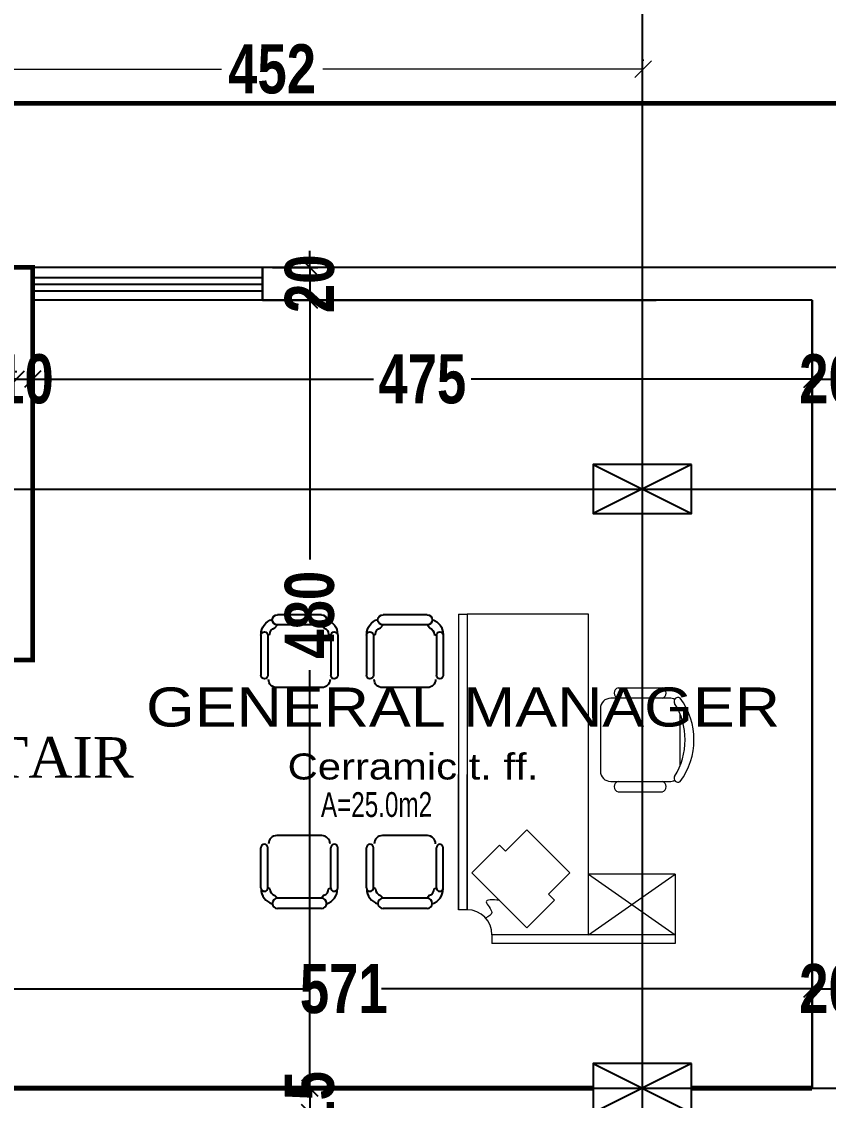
# Model space of a CAD drawing. Extents: x 285329 to 658348, y -83126 to -16980.
# Drawn here: x 337787 to 338279, y -39831 to -39173 of the extents above; entities that cross this region are included whole.
import ezdxf

# ---------------------------------------------------------------- set-up
doc = ezdxf.new("R2010")
doc.units = 0
doc.layers.get('0').update_dxf_attribs({"linetype": 'CONTINUOUS'})
doc.layers.get('DEFPOINTS').update_dxf_attribs({"color": 9, "linetype": 'CONTINUOUS'})
for name, color, linetype, lineweight in [('A-text finishing', 6, 'CONTINUOUS', 13), ('A-text function', 30, 'CONTINUOUS', 20), ('FUR', 121, 'CONTINUOUS', 15), ('VIS', 8, 'CONTINUOUS', 18)]:
    doc.layers.add(name, color=color, linetype=linetype, lineweight=lineweight)
for name, color, linetype in [('AXIS', 1, 'CONTINUOUS'), ('COLUMN', 5, 'CONTINUOUS'), ('DOOR', 4, 'CONTINUOUS'), ('FURNITURE', 4, 'CONTINUOUS'), ('TEXT', 3, 'CONTINUOUS'), ('WALL', 7, 'CONTINUOUS')]:
    doc.layers.add(name, color=color, linetype=linetype)
doc.styles.add('ARIAL', font='BOD_CB.TTF', dxfattribs={"width": 1.2})
doc.styles.add('CITYBLUEPRINT', font='cityb___.ttf', dxfattribs={"width": 0.8})
doc.styles.get("Standard").update_dxf_attribs({"font": 'sanss___.ttf', "height": 15})
doc.styles.add('style2', font='romantic.ttf', dxfattribs={"height": 50})
doc.dimstyles.new('50', dxfattribs={"dimtxt": 30, "dimasz": 10, "dimexe": 5, "dimexo": 6, "dimgap": 5, "dimtad": 0, "dimdec": 0, "dimdsep": 46, "dimtxsty": 'CITYBLUEPRINT', "dimblk1": 'OBLIQUE', "dimblk2": 'OBLIQUE', "dimsah": 1, "dimcen": 0.05, "dimdle": 0.03, "dimclre": 22, "dimclrt": 7, "dimadec": 0, "dimazin": 0, "dimtfac": 1, "dimtdec": 0, "dimtix": 1, "dimtmove": 0, "dimatfit": 3, "dimldrblk": 'OBLIQUE', "dimfxl": 1, "dimtolj": 1, "dimtzin": 0, "dimarcsym": 0})

# ---------------------------------------------------------------- blocks, each defined once
blk = doc.blocks.new('site77')
at = {"layer": 'WALL', "linetype": 'Continuous', "const_width": 3}
blk.add_lwpolyline([(159633.42, -32835.69), (157318.42, -32835.69), (157318.42, -36546.69), (159235.42, -36546.69)], dxfattribs=at)
blk = doc.blocks.new('COLUMN')
at = {"layer": 'AXIS'}
for p, q in [((236924.7, -9644.26), (236984.7, -9674.26)), ((236984.7, -9644.26), (236924.7, -9674.26))]:
    blk.add_line(p, q, dxfattribs=at)
at = {"layer": 'COLUMN'}
blk.add_lwpolyline([(236924.7, -9644.26), (236984.7, -9644.26), (236984.7, -9674.26), (236924.7, -9674.26)], close=True, dxfattribs=at)
blk = doc.blocks.new('_Oblique')
at = {"color": 0, "lineweight": -2}
blk.add_line((-0.5, -0.5), (0.5, 0.5), dxfattribs=at)
blk = doc.blocks.new('*D2204')
at = {"layer": 'DEFPOINTS', "color": 0, "linetype": 'Continuous', "lineweight": 5, "transparency": 16777216}
for p in [(328671.29, -10833.2), (329123.76, -10833.2), (329123.76, -10833.2)]:
    blk.add_point(p, dxfattribs=at)
at = {"layer": 'VIS', "color": 22, "linetype": 'Continuous', "lineweight": -2, "transparency": 16777216}
for p, q in [((328671.29, -10827.2), (328671.29, -10828.2)), ((329123.76, -10827.2), (329123.76, -10828.2))]:
    blk.add_line(p, q, dxfattribs=at)
at = {"layer": 'VIS', "color": 24, "linetype": 'Continuous', "lineweight": -2, "transparency": 16777216}
for p, q in [((328671.26, -10833.2), (328866.66, -10833.2)), ((329123.79, -10833.2), (328928.39, -10833.2))]:
    blk.add_line(p, q, dxfattribs=at)
at = {"layer": 'VIS', "color": 24, "linetype": 'Continuous', "lineweight": -2, "transparency": 16777216, "xscale": 10, "yscale": 10, "zscale": 10, "rotation": 180}
blk.add_blockref('_Oblique', (328671.29, -10833.2), dxfattribs=at)
at = {"layer": 'VIS', "color": 24, "linetype": 'Continuous', "lineweight": -2, "transparency": 16777216, "xscale": 10, "yscale": 10, "zscale": 10}
blk.add_blockref('_Oblique', (329123.76, -10833.2), dxfattribs=at)
at = {"layer": 'VIS', "color": 30, "linetype": 'Continuous', "lineweight": 5, "transparency": 16777216, "insert": (328897.52, -10833.2), "char_height": 30, "attachment_point": 5, "style": 'CITYBLUEPRINT'}
blk.add_mtext('\\A1;452', dxfattribs=at)
blk = doc.blocks.new('CHAIREX')
for p, q in [((7.44, 23), (-7.44, 23)), ((-12, 20), (-12, 3)), ((12, 3), (12, 20)), ((-15, 5.12), (-15, 17.88)), ((15, 5.12), (15, 17.88)), ((-9, 0), (9, 0))]:
    blk.add_line(p, q)
for centre, radius, start, end in [((0, 7), 20, 53.1301, 126.8699), ((-11.12, 22.34), 1.1, 143.3099, 302.0274), ((0, 4.82), 19.64, 57.5758, 122.4242), ((11.12, 22.34), 1.1, 237.9726, 36.6901), ((-13.5, 17.44), 1.56, 16.2602, 163.7398), ((-9, 20), 3, 152.4156, 180), ((9, 20), 3, 0, 27.5844), ((13.5, 17.44), 1.56, 16.2602, 163.7398), ((-13.5, 5.56), 1.56, 196.2602, 343.7398), ((13.5, 5.56), 1.56, 196.2602, 343.7398), ((-9, 3), 3, 180, 270), ((9, 3), 3, 270, 360)]:
    blk.add_arc(centre, radius, start, end)
at = {"flags": 1}
for tag, p in [('TYPE', (-15, -12)), ('MANUF', (-15, -21.71)), ('MODEL', (-15, -31.43)), ('COST', (-15, -41.14)), ('PURCHDT', (-15, -50.86)), ('BARCODE', (-15, -60.57)), ('LOCATION', (-15, -70.29))]:
    blk.add_attdef(tag, p, '', height=6, dxfattribs=at)
blk = doc.blocks.new('RRR')
at = {"layer": 'FUR', "ltscale": 0.5}
for p, q in [((256.0215, -108.8454), (256.0677, -108.8454)), ((256.0215, -108.8454), (256.0215, -110.425)), ((256.7156, -108.8454), (256.0677, -108.8454)), ((256.7156, -110.2337), (256.7156, -108.8454)), ((256.0677, -110.425), (256.0677, -109.7015)), ((256.24, -110.079), (256.2728, -110.1117)), ((256.7156, -110.5576), (256.7156, -110.2337)), ((257.1783, -110.2337), (256.7156, -110.2337)), ((256.7156, -110.5576), (257.1783, -110.2337)), ((256.7156, -110.2337), (257.1783, -110.5576)), ((257.1783, -110.2337), (257.1783, -110.6039)), ((256.5345, -110.3735), (256.5018, -110.3407)), ((256.0677, -110.425), (256.0215, -110.425)), ((256.2003, -110.5576), (256.2003, -110.6039)), ((257.1783, -110.5576), (256.2003, -110.5576)), ((257.1783, -110.6039), (256.2003, -110.6039))]:
    blk.add_line(p, q, dxfattribs=at)
for points in [[(256.0677, -108.8454), (256.0677, -110.425)], [(256.0215, -110.425), (256.0215, -109.7015)], [(256.5018, -110.3407), (256.6163, -110.2262), (256.3873, -109.9972), (256.2728, -110.1117)], [(256.24, -110.079), (256.0928, -110.2262), (256.3873, -110.5207), (256.5345, -110.3735)]]:
    blk.add_lwpolyline(points, dxfattribs=at)
blk.add_arc((256.067, -110.5576), 0.1333, 0, 89.70027, dxfattribs=at)
blk.add_open_spline([(256.24, -110.3735), (256.2041, -110.371), (256.1357, -110.3662), (256.2215, -110.4395), (256.1823, -110.4604), (256.1665, -110.4689)], degree=3, knots=[0, 0, 0, 0, 0.0773435, 0.1471694, 0.1944451, 0.1944451, 0.1944451, 0.1944451], dxfattribs=at)
at = {"layer": 'FUR', "ltscale": 0.5, "xscale": 0.0185096046260441, "yscale": 0.0185096046260441, "zscale": 0.0205662067960441, "rotation": 270}
blk.add_blockref('CHAIREX', (256.7789, -109.5171), dxfattribs=at)
blk = doc.blocks.new('SOFA-S1')
for p, q in [((-0.1831, 0.3426), (0.1406, 0.3426)), ((-0.2004, 0.2461), (-0.1831, 0.2676)), ((-0.1831, 0.2676), (0.1406, 0.2676)), ((0.1594, 0.2465), (0.1406, 0.2676)), ((-0.301, 0.1919), (-0.301, -0.1026)), ((-0.2349, 0.1986), (-0.251, 0.1919)), ((-0.251, 0.1919), (-0.251, -0.1026)), ((0.1951, 0.1986), (0.2111, 0.1919)), ((0.2111, 0.1919), (0.2111, -0.1026)), ((0.2611, 0.1919), (0.2611, -0.1026)), ((-0.1849, -0.1914), (0.1451, -0.1914))]:
    blk.add_line(p, q)
for centre, radius, start, end in [((-0.1831, 0.3051), 0.0375, 90, 270), ((0.1406, 0.3051), 0.0375, 270, 90), ((-0.1849, 0.1986), 0.115, 108.00437, 180), ((-0.1849, 0.1986), 0.05, 108.00437, 180), ((0.1451, 0.1986), 0.05, 0, 73.37756), ((0.1451, 0.1986), 0.115, 0, 73.37756), ((-0.276, 0.1919), 0.025, 0, 180), ((0.2361, 0.1919), 0.025, 0, 180), ((-0.276, -0.1026), 0.025, 180, 0), ((-0.1849, -0.1314), 0.06, 180, 270), ((0.1451, -0.1314), 0.06, 270, 0), ((0.2361, -0.1026), 0.025, 180, 0)]:
    blk.add_arc(centre, radius, start, end)
blk = doc.blocks.new('*D2265')
at = {"layer": 'DEFPOINTS', "color": 0, "linetype": 'Continuous', "lineweight": 5, "transparency": 16777216}
for p in [(337934.25, -39323.08), (337934.25, -39343.08), (337963, -39343.08)]:
    blk.add_point(p, dxfattribs=at)
at = {"layer": 'VIS', "color": 0, "linetype": 'Continuous', "lineweight": -2, "transparency": 16777216}
for p, q in [((337963, -39323.08), (337963, -39313.08)), ((337963, -39323.08), (337963, -39343.08)), ((337963, -39343.08), (337963, -39353.08))]:
    blk.add_line(p, q, dxfattribs=at)
at = {"layer": 'VIS', "color": 22, "linetype": 'Continuous', "lineweight": -2, "transparency": 16777216}
for p, q in [((337940.25, -39323.08), (337968, -39323.08)), ((337940.25, -39343.08), (337968, -39343.08))]:
    blk.add_line(p, q, dxfattribs=at)
at = {"layer": 'VIS', "color": 0, "linetype": 'Continuous', "lineweight": -2, "transparency": 16777216, "xscale": 10, "yscale": 10, "zscale": 10}
for p, rotation in [((337963, -39323.08), 270), ((337963, -39343.08), 90)]:
    blk.add_blockref('_Oblique', p, dxfattribs=dict(at, rotation=rotation))
at = {"layer": 'VIS', "color": 7, "linetype": 'Continuous', "lineweight": 5, "transparency": 16777216, "insert": (337963, -39333.08), "char_height": 30, "attachment_point": 5, "rotation": 90, "style": 'CITYBLUEPRINT'}
blk.add_mtext('\\A1;20', dxfattribs=at)
blk = doc.blocks.new('*D2266')
at = {"layer": 'DEFPOINTS', "color": 0, "linetype": 'Continuous', "lineweight": 5, "transparency": 16777216}
for p in [(337934.25, -39343.08), (337963, -39823.54), (337963, -39823.54)]:
    blk.add_point(p, dxfattribs=at)
at = {"layer": 'VIS', "color": 22, "linetype": 'Continuous', "lineweight": -2, "transparency": 16777216}
for p, q in [((337940.25, -39343.08), (337968, -39343.08)), ((337957, -39823.54), (337958, -39823.54))]:
    blk.add_line(p, q, dxfattribs=at)
at = {"layer": 'VIS', "color": 0, "linetype": 'Continuous', "lineweight": -2, "transparency": 16777216}
for p, q in [((337963, -39343.05), (337963, -39501.17)), ((337963, -39823.57), (337963, -39568.64))]:
    blk.add_line(p, q, dxfattribs=at)
at = {"layer": 'VIS', "color": 0, "linetype": 'Continuous', "lineweight": -2, "transparency": 16777216, "xscale": 10, "yscale": 10, "zscale": 10}
for p, rotation in [((337963, -39343.08), 90), ((337963, -39823.54), 270)]:
    blk.add_blockref('_Oblique', p, dxfattribs=dict(at, rotation=rotation))
at = {"layer": 'VIS', "color": 7, "linetype": 'Continuous', "lineweight": 5, "transparency": 16777216, "insert": (337963, -39534.91), "char_height": 30, "attachment_point": 5, "rotation": 90, "style": 'CITYBLUEPRINT'}
blk.add_mtext('\\A1;480', dxfattribs=at)
blk = doc.blocks.new('*D2267')
at = {"layer": 'DEFPOINTS', "color": 0, "linetype": 'Continuous', "lineweight": 5, "transparency": 16777216}
for p in [(337963, -39823.54), (337963, -39838.54), (337963, -39838.54)]:
    blk.add_point(p, dxfattribs=at)
at = {"layer": 'VIS', "color": 0, "linetype": 'Continuous', "lineweight": -2, "transparency": 16777216}
for p, q in [((337963, -39823.54), (337963, -39813.54)), ((337963, -39823.54), (337963, -39838.54)), ((337963, -39838.54), (337963, -39848.54))]:
    blk.add_line(p, q, dxfattribs=at)
at = {"layer": 'VIS', "color": 22, "linetype": 'Continuous', "lineweight": -2, "transparency": 16777216}
for p, q in [((337957, -39823.54), (337958, -39823.54)), ((337957, -39838.54), (337958, -39838.54))]:
    blk.add_line(p, q, dxfattribs=at)
at = {"layer": 'VIS', "color": 0, "linetype": 'Continuous', "lineweight": -2, "transparency": 16777216, "xscale": 10, "yscale": 10, "zscale": 10}
for p, rotation in [((337963, -39823.54), 270), ((337963, -39838.54), 90)]:
    blk.add_blockref('_Oblique', p, dxfattribs=dict(at, rotation=rotation))
at = {"layer": 'VIS', "color": 7, "linetype": 'Continuous', "lineweight": 5, "transparency": 16777216, "insert": (337963, -39831.04), "char_height": 30, "attachment_point": 5, "rotation": 90, "style": 'CITYBLUEPRINT'}
blk.add_mtext('\\A1;15', dxfattribs=at)
blk = doc.blocks.new('*D2284')
at = {"layer": 'DEFPOINTS', "color": 0, "linetype": 'Continuous', "lineweight": 5, "transparency": 16777216}
for p in [(337724.1, -39390.51), (337784.1, -39391.24), (337784.1, -39393.16)]:
    blk.add_point(p, dxfattribs=at)
at = {"layer": 'VIS', "color": 22, "linetype": 'Continuous', "lineweight": -2, "transparency": 16777216}
for p, q in [((337784.1, -39387.16), (337784.1, -39386.24)), ((337724.1, -39396.51), (337724.1, -39396.24))]:
    blk.add_line(p, q, dxfattribs=at)
at = {"layer": 'VIS', "color": 0, "linetype": 'Continuous', "lineweight": -2, "transparency": 16777216}
for p, q in [((337724.07, -39391.24), (337729.16, -39391.24)), ((337784.13, -39391.24), (337779.03, -39391.24))]:
    blk.add_line(p, q, dxfattribs=at)
at = {"layer": 'VIS', "color": 0, "linetype": 'Continuous', "lineweight": -2, "transparency": 16777216, "xscale": 10, "yscale": 10, "zscale": 10, "rotation": 180}
blk.add_blockref('_Oblique', (337724.1, -39391.24), dxfattribs=at)
at = {"layer": 'VIS', "color": 0, "linetype": 'Continuous', "lineweight": -2, "transparency": 16777216, "xscale": 10, "yscale": 10, "zscale": 10}
blk.add_blockref('_Oblique', (337784.1, -39391.24), dxfattribs=at)
at = {"layer": 'VIS', "color": 7, "linetype": 'Continuous', "lineweight": 5, "transparency": 16777216, "insert": (337754.1, -39391.24), "char_height": 30, "attachment_point": 5, "style": 'CITYBLUEPRINT'}
blk.add_mtext('\\A1;60', dxfattribs=at)
blk = doc.blocks.new('*D2285')
at = {"layer": 'DEFPOINTS', "color": 0, "linetype": 'Continuous', "lineweight": 5, "transparency": 16777216}
for p in [(337784.1, -39393.16), (337794.1, -39391.24), (337794.1, -39393.16)]:
    blk.add_point(p, dxfattribs=at)
at = {"layer": 'VIS', "color": 22, "linetype": 'Continuous', "lineweight": -2, "transparency": 16777216}
for p, q in [((337784.1, -39387.16), (337784.1, -39386.24)), ((337794.1, -39387.16), (337794.1, -39386.24))]:
    blk.add_line(p, q, dxfattribs=at)
at = {"layer": 'VIS', "color": 0, "linetype": 'Continuous', "lineweight": -2, "transparency": 16777216}
for p, q in [((337784.1, -39391.24), (337774.1, -39391.24)), ((337784.1, -39391.24), (337794.1, -39391.24)), ((337794.1, -39391.24), (337804.1, -39391.24))]:
    blk.add_line(p, q, dxfattribs=at)
at = {"layer": 'VIS', "color": 0, "linetype": 'Continuous', "lineweight": -2, "transparency": 16777216, "xscale": 10, "yscale": 10, "zscale": 10}
blk.add_blockref('_Oblique', (337784.1, -39391.24), dxfattribs=at)
at = {"layer": 'VIS', "color": 0, "linetype": 'Continuous', "lineweight": -2, "transparency": 16777216, "xscale": 10, "yscale": 10, "zscale": 10, "rotation": 180}
blk.add_blockref('_Oblique', (337794.1, -39391.24), dxfattribs=at)
at = {"layer": 'VIS', "color": 7, "linetype": 'Continuous', "lineweight": 5, "transparency": 16777216, "insert": (337789.1, -39391.24), "char_height": 30, "attachment_point": 5, "style": 'CITYBLUEPRINT'}
blk.add_mtext('\\A1;10', dxfattribs=at)
blk = doc.blocks.new('*D2286')
at = {"layer": 'DEFPOINTS', "color": 0, "linetype": 'Continuous', "lineweight": 5, "transparency": 16777216}
for p in [(337794.1, -39393.16), (338269.25, -39391.24), (338269.25, -39393.16)]:
    blk.add_point(p, dxfattribs=at)
at = {"layer": 'VIS', "color": 22, "linetype": 'Continuous', "lineweight": -2, "transparency": 16777216}
for p, q in [((337794.1, -39387.16), (337794.1, -39386.24)), ((338269.25, -39387.16), (338269.25, -39386.24))]:
    blk.add_line(p, q, dxfattribs=at)
at = {"layer": 'VIS', "color": 0, "linetype": 'Continuous', "lineweight": -2, "transparency": 16777216}
for p, q in [((337794.07, -39391.24), (338001.92, -39391.24)), ((338269.28, -39391.24), (338061.42, -39391.24))]:
    blk.add_line(p, q, dxfattribs=at)
at = {"layer": 'VIS', "color": 0, "linetype": 'Continuous', "lineweight": -2, "transparency": 16777216, "xscale": 10, "yscale": 10, "zscale": 10, "rotation": 180}
blk.add_blockref('_Oblique', (337794.1, -39391.24), dxfattribs=at)
at = {"layer": 'VIS', "color": 0, "linetype": 'Continuous', "lineweight": -2, "transparency": 16777216, "xscale": 10, "yscale": 10, "zscale": 10}
blk.add_blockref('_Oblique', (338269.25, -39391.24), dxfattribs=at)
at = {"layer": 'VIS', "color": 7, "linetype": 'Continuous', "lineweight": 5, "transparency": 16777216, "insert": (338031.67, -39391.24), "char_height": 30, "attachment_point": 5, "style": 'CITYBLUEPRINT'}
blk.add_mtext('\\A1;475', dxfattribs=at)
blk = doc.blocks.new('*D2292')
at = {"layer": 'DEFPOINTS', "color": 0, "linetype": 'Continuous', "lineweight": 5, "transparency": 16777216}
for p in [(338269.25, -39756.92), (337698.29, -39763.04), (338269.25, -39763.04)]:
    blk.add_point(p, dxfattribs=at)
at = {"layer": 'VIS', "color": 22, "linetype": 'Continuous', "lineweight": -2, "transparency": 16777216}
for p, q in [((337698.29, -39757.04), (337698.29, -39758.04)), ((338269.25, -39762.92), (338269.25, -39768.04))]:
    blk.add_line(p, q, dxfattribs=at)
at = {"layer": 'VIS', "color": 0, "linetype": 'Continuous', "lineweight": -2, "transparency": 16777216}
for p, q in [((337698.26, -39763.04), (337960.69, -39763.04)), ((338269.28, -39763.04), (338006.85, -39763.04))]:
    blk.add_line(p, q, dxfattribs=at)
at = {"layer": 'VIS', "color": 0, "linetype": 'Continuous', "lineweight": -2, "transparency": 16777216, "xscale": 10, "yscale": 10, "zscale": 10, "rotation": 180}
blk.add_blockref('_Oblique', (337698.29, -39763.04), dxfattribs=at)
at = {"layer": 'VIS', "color": 0, "linetype": 'Continuous', "lineweight": -2, "transparency": 16777216, "xscale": 10, "yscale": 10, "zscale": 10}
blk.add_blockref('_Oblique', (338269.25, -39763.04), dxfattribs=at)
at = {"layer": 'VIS', "color": 7, "linetype": 'Continuous', "lineweight": 5, "transparency": 16777216, "insert": (337983.77, -39763.04), "char_height": 30, "attachment_point": 5, "style": 'CITYBLUEPRINT'}
blk.add_mtext('\\A1;571', dxfattribs=at)
blk = doc.blocks.new('*D2293')
at = {"layer": 'DEFPOINTS', "color": 0, "linetype": 'Continuous', "lineweight": 5, "transparency": 16777216}
for p in [(338269.25, -39756.92), (338289.25, -39756.92), (338289.25, -39763.04)]:
    blk.add_point(p, dxfattribs=at)
at = {"layer": 'VIS', "color": 0, "linetype": 'Continuous', "lineweight": -2, "transparency": 16777216}
for p, q in [((338269.25, -39763.04), (338259.25, -39763.04)), ((338269.25, -39763.04), (338289.25, -39763.04)), ((338289.25, -39763.04), (338299.25, -39763.04))]:
    blk.add_line(p, q, dxfattribs=at)
at = {"layer": 'VIS', "color": 22, "linetype": 'Continuous', "lineweight": -2, "transparency": 16777216}
for p, q in [((338269.25, -39762.92), (338269.25, -39768.04)), ((338289.25, -39762.92), (338289.25, -39768.04))]:
    blk.add_line(p, q, dxfattribs=at)
at = {"layer": 'VIS', "color": 0, "linetype": 'Continuous', "lineweight": -2, "transparency": 16777216, "xscale": 10, "yscale": 10, "zscale": 10}
blk.add_blockref('_Oblique', (338269.25, -39763.04), dxfattribs=at)
at = {"layer": 'VIS', "color": 0, "linetype": 'Continuous', "lineweight": -2, "transparency": 16777216, "xscale": 10, "yscale": 10, "zscale": 10, "rotation": 180}
blk.add_blockref('_Oblique', (338289.25, -39763.04), dxfattribs=at)
at = {"layer": 'VIS', "color": 7, "linetype": 'Continuous', "lineweight": 5, "transparency": 16777216, "insert": (338279.25, -39763.04), "char_height": 30, "attachment_point": 5, "style": 'CITYBLUEPRINT'}
blk.add_mtext('\\A1;20', dxfattribs=at)
blk = doc.blocks.new('*D2723')
at = {"layer": 'DEFPOINTS', "color": 0, "linetype": 'Continuous', "lineweight": 5, "transparency": 16777216}
for p in [(338289.25, -39343.08), (338269.25, -39393.16), (338289.25, -39391.24)]:
    blk.add_point(p, dxfattribs=at)
at = {"layer": 'VIS', "color": 22, "linetype": 'Continuous', "lineweight": -2, "transparency": 16777216}
for p, q in [((338289.25, -39349.08), (338289.25, -39396.24)), ((338269.25, -39387.16), (338269.25, -39386.24))]:
    blk.add_line(p, q, dxfattribs=at)
at = {"layer": 'VIS', "color": 0, "linetype": 'Continuous', "lineweight": -2, "transparency": 16777216}
for p, q in [((338269.25, -39391.24), (338259.25, -39391.24)), ((338269.25, -39391.24), (338289.25, -39391.24)), ((338289.25, -39391.24), (338299.25, -39391.24))]:
    blk.add_line(p, q, dxfattribs=at)
at = {"layer": 'VIS', "color": 0, "linetype": 'Continuous', "lineweight": -2, "transparency": 16777216, "xscale": 10, "yscale": 10, "zscale": 10}
blk.add_blockref('_Oblique', (338269.25, -39391.24), dxfattribs=at)
at = {"layer": 'VIS', "color": 0, "linetype": 'Continuous', "lineweight": -2, "transparency": 16777216, "xscale": 10, "yscale": 10, "zscale": 10, "rotation": 180}
blk.add_blockref('_Oblique', (338289.25, -39391.24), dxfattribs=at)
at = {"layer": 'VIS', "color": 7, "linetype": 'Continuous', "lineweight": 5, "transparency": 16777216, "insert": (338279.25, -39391.24), "char_height": 30, "attachment_point": 5, "style": 'CITYBLUEPRINT'}
blk.add_mtext('\\A1;20', dxfattribs=at)
blk = doc.blocks.new('cbcb')
at = {"layer": 'AXIS'}
for p, q in [((329123.22, -10741.85), (329122.69, -14326.13)), ((327244.25, -11089.2), (329571.96, -11089.2)), ((327238.21, -11454.5), (329573.73, -11454.5))]:
    blk.add_line(p, q, dxfattribs=at)
at = {"layer": 'WALL', "linetype": 'Continuous', "xscale": -1}
for p in [(566077.92, -1429.95), (566077.92, -1795.24)]:
    blk.add_blockref('COLUMN', p, dxfattribs=at)
at = {"layer": 'VIS', "linetype": 'Continuous', "lineweight": 5}
dim = blk.add_linear_dim(base=(329123.76, -10833.2), p1=(328671.29, -10833.2), p2=(329123.76, -10833.2), dimstyle='50', override={"dimtmove": 1}, dxfattribs=at)
dim.commit()
dim.dimension.update_dxf_attribs({"geometry": '*D2204', "text_midpoint": (328897.52, -10833.2)})

msp = doc.modelspace()

# ---------------------------------------------------------------- linework, layer by layer
at = {"layer": 'AXIS'}
msp.add_line((336449.17, -39458.25), (338614.99, -39458.25), dxfattribs=at)
at = {"layer": 'FURNITURE', "ltscale": 3}
for p, q in [((337934.25, -39323.08), (337724.1, -39323.08)), ((337934.25, -39329.54), (337794.1, -39329.54)), ((337934.25, -39337.54), (337794.1, -39337.54)), ((337934.25, -39343.08), (337794.1, -39343.08))]:
    msp.add_line(p, q, dxfattribs=at)
at = {"layer": 'WALL', "linetype": 'Continuous', "ltscale": 3}
for p, q in [((337934.25, -39323.08), (337934.25, -39343.08)), ((338289.25, -39323.08), (337934.25, -39323.08)), ((337934.25, -39343.08), (337934.25, -39343.08)), ((337934.25, -39343.08), (337934.25, -39343.08)), ((337934.25, -39343.08), (338174.25, -39343.08))]:
    msp.add_line(p, q, dxfattribs=at)
at = {"layer": 'WALL', "linetype": 'Continuous'}
for p, q in [((337934.25, -39333.54), (337794.1, -39333.54)), ((338269.25, -39343.08), (338269.25, -39823.54)), ((338269.25, -39823.54), (338269.25, -39343.08)), ((338269.25, -39343.08), (338269.25, -39458.25)), ((338269.25, -39458.25), (338269.25, -39823.54))]:
    msp.add_line(p, q, dxfattribs=at)
at = {"layer": 'WALL', "linetype": 'Continuous', "const_width": 3}
for points in [[(337724.1, -39323.08), (337784.1, -39323.08), (337794.1, -39323.08), (337794.1, -39552.51), (337794.1, -39562.51), (337724.1, -39562.51)], [(338135.77, -39823.54), (337743.77, -39823.54)], [(338269.25, -39823.54), (338195.77, -39823.54)]]:
    msp.add_lwpolyline(points, dxfattribs=at)
at = {"layer": 'WALL', "linetype": 'Continuous'}
msp.add_lwpolyline([(338269.25, -39343.08), (337934.25, -39343.08), (337934.25, -39323.08)], dxfattribs=at)
at = {"layer": 'WALL', "linetype": 'Continuous', "ltscale": 3}
msp.add_lwpolyline([(337934.25, -39343.08), (337894.25, -39343.08)], dxfattribs=at)

# ---------------------------------------------------------------- block references
at = {"layer": 'DOOR'}
for name, p, xscale, yscale, zscale in [('SOFA-S1', (337955.01, -39563.41), -83.20000000001163, 83.20000000001163, 83.20000000001163), ('SOFA-S1', (338019.39, -39563.41), -83.20000000001163, 83.20000000001163, 83.20000000001163), ('RRR', (308813.12, -27103.08), 114.2113941062125, 114.2113941062125, 114.2113941062125)]:
    msp.add_blockref(name, p, dxfattribs=dict(at, xscale=xscale, yscale=yscale, zscale=zscale))
at = {"layer": 'DOOR', "xscale": 83.20000000001163, "yscale": 83.20000000001163, "zscale": 83.20000000001163, "rotation": 180}
for p in [(337955.01, -39685.5), (338019.39, -39685.5)]:
    msp.add_blockref('SOFA-S1', p, dxfattribs=at)
at = {"layer": 'VIS', "linetype": 'Continuous', "lineweight": 5}
msp.add_blockref('cbcb', (9042.55, -28369.04), dxfattribs=at)
at = {"layer": 'WALL', "linetype": 'Continuous'}
msp.add_blockref('site77', (178867.45, -6387.39), dxfattribs=at)

# ---------------------------------------------------------------- texts
at = {"layer": 'A-text finishing', "style": 'ARIAL', "width": 1.2}
msp.add_text('Cerramic t. ff.', height=15.876, dxfattribs=at).set_placement((337949.54, -39635.36))
at = {"layer": 'A-text function', "insert": (337863.25, -39579.25), "char_height": 23.814, "width": 721.4511, "attachment_point": 1, "style": 'ARIAL'}
msp.add_mtext('GENERAL MANAGER', dxfattribs=at)
at = {"layer": 'TEXT', "width": 0.7}
msp.add_text('A=25.0m2', height=15.12, rotation=0.12695, dxfattribs=at).set_placement((337969.85, -39658.26))
at = {"layer": 'TEXT', "insert": (337855.65, -39609.53), "char_height": 24.696, "width": 410.1463, "attachment_point": 3, "style": 'style2'}
msp.add_mtext('FIRE ESCAPE STAIR', dxfattribs=at)

# ---------------------------------------------------------------- dimensions: what is measured, and where the dimension line sits
at = {"layer": 'VIS', "linetype": 'Continuous', "lineweight": 5}
dim = msp.add_linear_dim(base=(337963, -39343.08), p1=(337934.25, -39323.08), p2=(337934.25, -39343.08), angle=90, dimstyle='50', dxfattribs=at)
dim.commit()
dim.dimension.update_dxf_attribs({"geometry": '*D2265', "text_midpoint": (337963, -39333.08)})
dim = msp.add_linear_dim(base=(337963, -39823.54), p1=(337934.25, -39343.08), p2=(337963, -39823.54), angle=90, dimstyle='50', override={"dimtmove": 1}, dxfattribs=at)
dim.commit()
dim.dimension.update_dxf_attribs({"geometry": '*D2266', "text_midpoint": (337963, -39534.91), "dimtype": 160})
for base, p1, p2, picture, middle in [((338289.25, -39391.24), (338269.25, -39393.16), (338289.25, -39343.08), '*D2723', (338279.25, -39391.24)), ((337784.1, -39391.24), (337724.1, -39390.51), (337784.1, -39393.16), '*D2284', (337754.1, -39391.24)), ((337794.1, -39391.24), (337784.1, -39393.16), (337794.1, -39393.16), '*D2285', (337789.1, -39391.24)), ((338269.25, -39391.24), (337794.1, -39393.16), (338269.25, -39393.16), '*D2286', (338031.67, -39391.24)), ((338269.25, -39763.04), (337698.29, -39763.04), (338269.25, -39756.92), '*D2292', (337983.77, -39763.04)), ((338289.25, -39763.04), (338269.25, -39756.92), (338289.25, -39756.92), '*D2293', (338279.25, -39763.04))]:
    dim = msp.add_linear_dim(base=base, p1=p1, p2=p2, dimstyle='50', override={"dimtmove": 1}, dxfattribs=at)
    dim.commit()
    dim.dimension.update_dxf_attribs({"geometry": picture, "text_midpoint": middle})
dim = msp.add_linear_dim(base=(337963, -39838.54), p1=(337963, -39823.54), p2=(337963, -39838.54), angle=90, dimstyle='50', override={"dimtmove": 1}, dxfattribs=at)
dim.commit()
dim.dimension.update_dxf_attribs({"geometry": '*D2267', "text_midpoint": (337963, -39831.04)})

doc.saveas('drawing.dxf')
